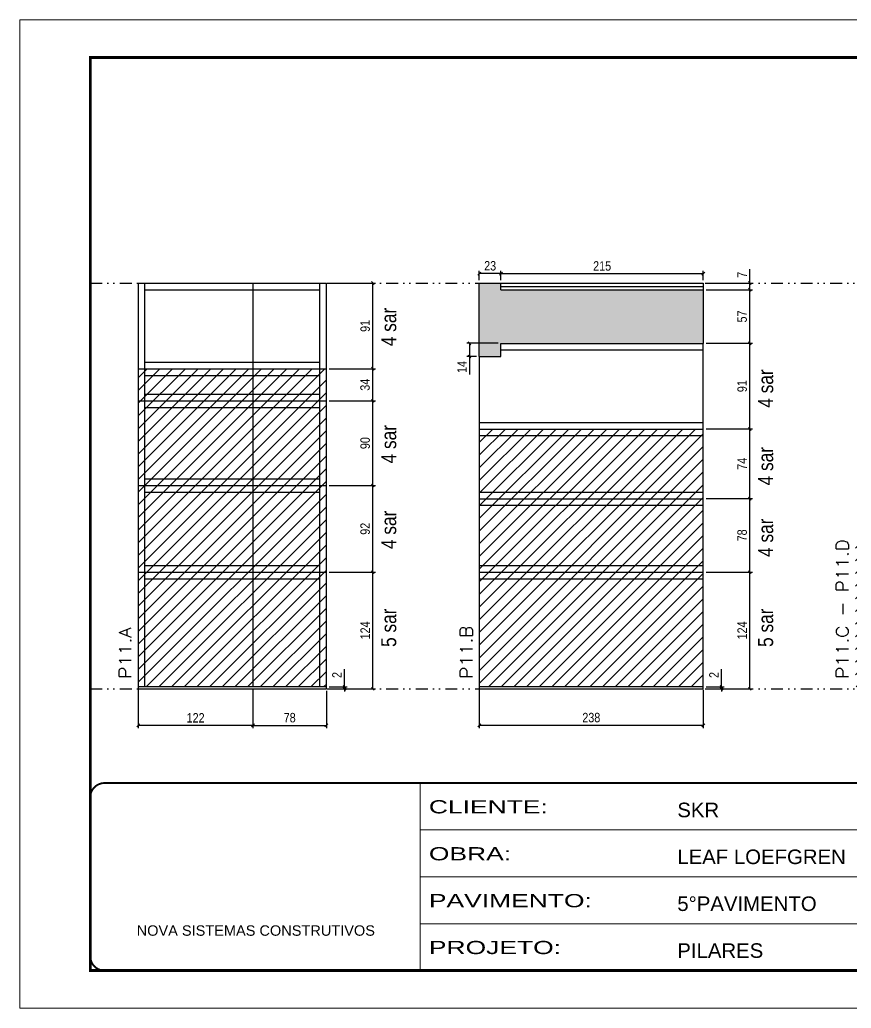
# Model space of a CAD drawing. Extents: x 14400 to 27878, y -21631 to 6985.
# Drawn here: x 19168 to 20052, y -6700 to -5650 of the extents above; entities that cross this region are included whole.
import ezdxf

# ---------------------------------------------------------------- set-up
doc = ezdxf.new("R2010")
doc.units = 0
for name, pattern in [('CONTINUO', [0]), ('DASHED', [0.75, 0.5, -0.25]), ('DIVIDE2', [0.625, 0.25, -0.125, 0, -0.125, 0, -0.125])]:
    doc.linetypes.add(name, pattern=pattern)
for name, color, linetype in [('COTA', 241, 'Continuous'), ('NOMENCLATURA', 7, 'Continuous'), ('Nível', 160, 'Continuous'), ('Painéis', 200, 'Continuous'), ('SARR_2.2x7', 40, 'Continuous')]:
    doc.layers.add(name, color=color, linetype=linetype)
for name, color, linetype, lineweight in [('Folhas', 255, 'Continuous', 9), ('Hachura', 251, 'Continuous', 9), ('SARRAFO DE PRESSAO', 251, 'DASHED', 9), ('Texto Seção', 7, 'Continuous', 15)]:
    doc.layers.add(name, color=color, linetype=linetype, lineweight=lineweight)
doc.styles.add('ARIAL', font='arial.ttf')
doc.styles.add('ARIAL_NARROW', font='ARIALN.TTF', dxfattribs={"height": 0.2})
doc.styles.add('COTA TECNICA', font='techl___.ttf', dxfattribs={"height": 10})
doc.styles.add('COTA TECNICA-50', font='techl___.ttf', dxfattribs={"height": 10})
doc.styles.add('REGUA-120', font='ROMANS.shx', dxfattribs={"height": 15})
doc.styles.add('Tecnologia', font='')
doc.styles.get('Tecnologia').set_extended_font_data('Forgotten Futurist')
doc.dimstyles.new('COTA PAINEL-50', dxfattribs={"dimtxt": 10, "dimasz": 3, "dimexe": 3, "dimexo": 3, "dimgap": 3, "dimtad": 1, "dimdec": 1, "dimzin": 12, "dimdsep": 46, "dimtxsty": 'COTA TECNICA-50', "dimblk1": 'OBLIQUE', "dimblk2": 'OBLIQUE', "dimsah": 1, "dimcen": 0.9, "dimclrd": 4, "dimclre": 4, "dimclrt": 240, "dimadec": 1, "dimazin": 3, "dimtfac": 1, "dimtdec": 1, "dimtmove": 0, "dimatfit": 3, "dimfxl": 1, "dimtolj": 1, "dimtzin": 12, "dimarcsym": 0})
doc.dimstyles.new('PAINEL', dxfattribs={"dimtxt": 10, "dimasz": 3, "dimexe": 3, "dimexo": 3, "dimgap": 3, "dimtad": 1, "dimdec": 1, "dimzin": 12, "dimdsep": 46, "dimtxsty": 'COTA TECNICA', "dimblk1": 'OBLIQUE', "dimblk2": 'OBLIQUE', "dimsah": 1, "dimcen": 0.9, "dimclrd": 4, "dimclre": 4, "dimclrt": 240, "dimadec": 1, "dimazin": 3, "dimtfac": 1, "dimtdec": 1, "dimtmove": 0, "dimatfit": 3, "dimfxl": 1, "dimtolj": 1, "dimtzin": 12, "dimarcsym": 0})

# ---------------------------------------------------------------- blocks, each defined once
blk = doc.blocks.new('9999999999')
at = {"color": 30, "linetype": 'CONTINUO'}
for p, q in [((98564.6, 34230.2), (98564.6, 34429.4)), ((98564.6, 34379.6), (99584, 34379.6)), ((98564.6, 34329.8), (99488, 34329.8)), ((98564.6, 34280), (99488, 34280))]:
    blk.add_line(p, q, dxfattribs=at)
at = {"color": 30, "linetype": 'CONTINUO', "const_width": 2}
blk.add_lwpolyline([(99584, 34230.2), (99584, 34414.4, 0.414214), (99569, 34429.4), (98229, 34429.4, 0.414214), (98214, 34414.4), (98214, 34245.2, 0.414214), (98229, 34230.2), (99584, 34230.2)], format="xyb", dxfattribs=at)
at = {"layer": 'Folhas'}
blk.add_lwpolyline([(98139, 34190.2), (99624, 34190.2), (99624, 35240.2), (98139, 35240.2)], close=True, dxfattribs=at)
at = {"layer": 'Folhas', "color": 30, "const_width": 3}
blk.add_lwpolyline([(98214, 34230.2), (99584, 34230.2), (99584, 35200.2), (98214, 35200.2)], close=True, dxfattribs=at)
at = {"color": 7, "linetype": 'Continuous', "ltscale": 5, "style": 'ARIAL'}
for s, height, p in [('SKR', 15.48, (98837.7, 34393.1)), ('LEAF LOEFGREN', 15.483, (98837.7, 34343.3)), ('5°PAVIMENTO', 15.483, (98837.7, 34293.5)), ('NOVA SISTEMAS CONSTRUTIVOS', 11.059, (98263.2, 34267.2)), ('PILARES', 15.48, (98837.7, 34243.7))]:
    blk.add_text(s, height=height, dxfattribs=at).set_placement(p)
at = {"layer": 'Folhas', "color": 7, "style": 'Tecnologia', "width": 1.5}
for s, p in [('CLIENTE:', (98573.7, 34397.2)), ('OBRA:', (98573.7, 34347.3)), ('PAVIMENTO:', (98573.7, 34297.5)), ('PROJETO:', (98573.7, 34247.7))]:
    blk.add_text(s, height=14, dxfattribs=at).set_placement(p)
blk = doc.blocks.new('_Oblique')
at = {"color": 0, "linetype": 'ByBlock', "lineweight": -2}
blk.add_line((-0.5, -0.5), (0.5, 0.5), dxfattribs=at)
blk = doc.blocks.new('*D1289')
at = {"layer": 'COTA', "color": 4, "lineweight": -2, "transparency": 16777216}
for p, q in [((19294.3, -6361.3), (19294.3, -6402.1)), ((19416.3, -6361.3), (19416.3, -6402.1)), ((19416.3, -6399.1), (19294.3, -6399.1))]:
    blk.add_line(p, q, dxfattribs=at)
at = {"layer": 'Defpoints', "color": 0, "transparency": 16777216}
for p in [(19294.3, -6358.3), (19416.3, -6358.3), (19294.3, -6399.1)]:
    blk.add_point(p, dxfattribs=at)
at = {"layer": 'COTA', "color": 4, "lineweight": -2, "transparency": 16777216, "xscale": 3, "yscale": 3, "zscale": 3, "rotation": 180}
blk.add_blockref('_Oblique', (19294.3, -6399.1), dxfattribs=at)
at = {"layer": 'COTA', "color": 4, "lineweight": -2, "transparency": 16777216, "xscale": 3, "yscale": 3, "zscale": 3}
blk.add_blockref('_Oblique', (19416.3, -6399.1), dxfattribs=at)
at = {"layer": 'COTA', "color": 240, "transparency": 16777216, "insert": (19355.3, -6391.1), "char_height": 10, "attachment_point": 5, "style": 'COTA TECNICA'}
blk.add_mtext('\\A1;122', dxfattribs=at)
blk = doc.blocks.new('*D1290')
at = {"layer": 'COTA', "color": 4, "lineweight": -2, "transparency": 16777216}
for p, q in [((19513.5, -6358.3), (19513.5, -6339.5)), ((19497.3, -6358.3), (19516.5, -6358.3)), ((19497.3, -6360.3), (19516.5, -6360.3)), ((19513.5, -6360.3), (19513.5, -6358.3)), ((19513.5, -6360.3), (19513.5, -6363.3))]:
    blk.add_line(p, q, dxfattribs=at)
at = {"layer": 'Defpoints', "color": 0, "transparency": 16777216}
for p in [(19494.3, -6358.3), (19494.3, -6360.3), (19513.5, -6360.3)]:
    blk.add_point(p, dxfattribs=at)
at = {"layer": 'COTA', "color": 4, "lineweight": -2, "transparency": 16777216, "xscale": 3, "yscale": 3, "zscale": 3}
for p, rotation in [((19513.5, -6358.3), 270), ((19513.5, -6360.3), 90)]:
    blk.add_blockref('_Oblique', p, dxfattribs=dict(at, rotation=rotation))
at = {"layer": 'COTA', "color": 240, "transparency": 16777216, "insert": (19505.5, -6345.6), "char_height": 10, "attachment_point": 5, "rotation": 90, "style": 'COTA TECNICA-50'}
blk.add_mtext('\\A1;2', dxfattribs=at)
blk = doc.blocks.new('*D1291')
at = {"layer": 'COTA', "color": 4, "lineweight": -2, "transparency": 16777216}
for p, q in [((19497.3, -6144.3), (19546.6, -6144.3)), ((19543.6, -6236.3), (19543.6, -6144.3)), ((19497.3, -6236.3), (19546.6, -6236.3))]:
    blk.add_line(p, q, dxfattribs=at)
at = {"layer": 'Defpoints', "color": 0, "transparency": 16777216}
for p in [(19494.3, -6144.3), (19543.6, -6144.3), (19494.3, -6236.3)]:
    blk.add_point(p, dxfattribs=at)
at = {"layer": 'COTA', "color": 4, "lineweight": -2, "transparency": 16777216, "xscale": 3, "yscale": 3, "zscale": 3}
for p, rotation in [((19543.6, -6144.3), 90), ((19543.6, -6236.3), 270)]:
    blk.add_blockref('_Oblique', p, dxfattribs=dict(at, rotation=rotation))
at = {"layer": 'COTA', "color": 240, "transparency": 16777216, "insert": (19535.5, -6190.3), "char_height": 10, "attachment_point": 5, "rotation": 90, "style": 'COTA TECNICA-50'}
blk.add_mtext('\\A1;92', dxfattribs=at)
blk = doc.blocks.new('*D1292')
at = {"layer": 'COTA', "color": 4, "linetype": 'ByBlock', "lineweight": -2, "transparency": 16777216}
for p, q in [((19497.3, -6236.3), (19546.6, -6236.3)), ((19543.6, -6360.3), (19543.6, -6236.3)), ((19497.3, -6360.3), (19546.6, -6360.3))]:
    blk.add_line(p, q, dxfattribs=at)
at = {"layer": 'Defpoints', "color": 0, "linetype": 'ByBlock', "transparency": 16777216}
for p in [(19494.3, -6236.3), (19543.6, -6236.3), (19494.3, -6360.3)]:
    blk.add_point(p, dxfattribs=at)
at = {"layer": 'COTA', "color": 4, "linetype": 'ByBlock', "lineweight": -2, "transparency": 16777216, "xscale": 3, "yscale": 3, "zscale": 3}
for p, rotation in [((19543.6, -6236.3), 90), ((19543.6, -6360.3), 270)]:
    blk.add_blockref('_Oblique', p, dxfattribs=dict(at, rotation=rotation))
at = {"layer": 'COTA', "color": 240, "linetype": 'ByBlock', "transparency": 16777216, "insert": (19535.5, -6298.3), "char_height": 10, "attachment_point": 5, "rotation": 90, "style": 'COTA TECNICA'}
blk.add_mtext('\\A1;124', dxfattribs=at)
blk = doc.blocks.new('*D1293')
at = {"layer": 'COTA', "color": 4, "lineweight": -2, "transparency": 16777216}
for p, q in [((19656.8, -6361.3), (19656.8, -6402.1)), ((19894.8, -6361.3), (19894.8, -6402.1)), ((19894.8, -6399.1), (19656.8, -6399.1))]:
    blk.add_line(p, q, dxfattribs=at)
at = {"layer": 'Defpoints', "color": 0, "transparency": 16777216}
for p in [(19656.8, -6358.3), (19894.8, -6358.3), (19656.8, -6399.1)]:
    blk.add_point(p, dxfattribs=at)
at = {"layer": 'COTA', "color": 4, "lineweight": -2, "transparency": 16777216, "xscale": 3, "yscale": 3, "zscale": 3, "rotation": 180}
blk.add_blockref('_Oblique', (19656.8, -6399.1), dxfattribs=at)
at = {"layer": 'COTA', "color": 4, "lineweight": -2, "transparency": 16777216, "xscale": 3, "yscale": 3, "zscale": 3}
blk.add_blockref('_Oblique', (19894.8, -6399.1), dxfattribs=at)
at = {"layer": 'COTA', "color": 240, "transparency": 16777216, "insert": (19775.8, -6390.9), "char_height": 10, "attachment_point": 5, "style": 'COTA TECNICA'}
blk.add_mtext('\\A1;238', dxfattribs=at)
blk = doc.blocks.new('*D1294')
at = {"layer": 'COTA', "color": 4, "lineweight": -2, "transparency": 16777216}
for p, q in [((19914.1, -6358.3), (19914.1, -6339.5)), ((19897.8, -6358.3), (19917.1, -6358.3)), ((19897.8, -6360.3), (19917.1, -6360.3)), ((19914.1, -6360.3), (19914.1, -6358.3)), ((19914.1, -6360.3), (19914.1, -6363.3))]:
    blk.add_line(p, q, dxfattribs=at)
at = {"layer": 'Defpoints', "color": 0, "transparency": 16777216}
for p in [(19894.8, -6358.3), (19894.8, -6360.3), (19914.1, -6360.3)]:
    blk.add_point(p, dxfattribs=at)
at = {"layer": 'COTA', "color": 4, "lineweight": -2, "transparency": 16777216, "xscale": 3, "yscale": 3, "zscale": 3}
for p, rotation in [((19914.1, -6358.3), 270), ((19914.1, -6360.3), 90)]:
    blk.add_blockref('_Oblique', p, dxfattribs=dict(at, rotation=rotation))
at = {"layer": 'COTA', "color": 240, "transparency": 16777216, "insert": (19906.1, -6345.6), "char_height": 10, "attachment_point": 5, "rotation": 90, "style": 'COTA TECNICA-50'}
blk.add_mtext('\\A1;2', dxfattribs=at)
blk = doc.blocks.new('*D1295')
at = {"layer": 'COTA', "color": 4, "linetype": 'ByBlock', "lineweight": -2, "transparency": 16777216}
for p, q in [((19897.8, -6236.3), (19947.2, -6236.3)), ((19944.2, -6360.3), (19944.2, -6236.3)), ((19897.8, -6360.3), (19947.2, -6360.3))]:
    blk.add_line(p, q, dxfattribs=at)
at = {"layer": 'Defpoints', "color": 0, "linetype": 'ByBlock', "transparency": 16777216}
for p in [(19894.8, -6236.3), (19944.2, -6236.3), (19894.8, -6360.3)]:
    blk.add_point(p, dxfattribs=at)
at = {"layer": 'COTA', "color": 4, "linetype": 'ByBlock', "lineweight": -2, "transparency": 16777216, "xscale": 3, "yscale": 3, "zscale": 3}
for p, rotation in [((19944.2, -6236.3), 90), ((19944.2, -6360.3), 270)]:
    blk.add_blockref('_Oblique', p, dxfattribs=dict(at, rotation=rotation))
at = {"layer": 'COTA', "color": 240, "linetype": 'ByBlock', "transparency": 16777216, "insert": (19936.1, -6298.3), "char_height": 10, "attachment_point": 5, "rotation": 90, "style": 'COTA TECNICA'}
blk.add_mtext('\\A1;124', dxfattribs=at)
blk = doc.blocks.new('*D1300')
at = {"layer": 'COTA', "color": 4, "lineweight": -2, "transparency": 16777216}
for p, q in [((19416.3, -6361.3), (19416.3, -6402.1)), ((19494.3, -6362.3), (19494.3, -6402.1)), ((19416.3, -6399.1), (19494.3, -6399.1))]:
    blk.add_line(p, q, dxfattribs=at)
at = {"layer": 'Defpoints', "color": 0, "transparency": 16777216}
for p in [(19416.3, -6358.3), (19494.3, -6359.3), (19494.3, -6399.1)]:
    blk.add_point(p, dxfattribs=at)
at = {"layer": 'COTA', "color": 4, "lineweight": -2, "transparency": 16777216, "xscale": 3, "yscale": 3, "zscale": 3, "rotation": 180}
blk.add_blockref('_Oblique', (19416.3, -6399.1), dxfattribs=at)
at = {"layer": 'COTA', "color": 4, "lineweight": -2, "transparency": 16777216, "xscale": 3, "yscale": 3, "zscale": 3}
blk.add_blockref('_Oblique', (19494.3, -6399.1), dxfattribs=at)
at = {"layer": 'COTA', "color": 240, "transparency": 16777216, "insert": (19455.3, -6391), "char_height": 10, "attachment_point": 5, "style": 'COTA TECNICA'}
blk.add_mtext('\\A1;78', dxfattribs=at)
blk = doc.blocks.new('*D1331')
at = {"layer": 'COTA', "color": 4, "lineweight": -2, "transparency": 16777216}
for p, q in [((19497.3, -6054.3), (19546.6, -6054.3)), ((19543.6, -6144.3), (19543.6, -6054.3)), ((19497.3, -6144.3), (19546.6, -6144.3))]:
    blk.add_line(p, q, dxfattribs=at)
at = {"layer": 'Defpoints', "color": 0, "transparency": 16777216}
for p in [(19494.3, -6054.3), (19543.6, -6054.3), (19494.3, -6144.3)]:
    blk.add_point(p, dxfattribs=at)
at = {"layer": 'COTA', "color": 4, "lineweight": -2, "transparency": 16777216, "xscale": 3, "yscale": 3, "zscale": 3}
for p, rotation in [((19543.6, -6054.3), 90), ((19543.6, -6144.3), 270)]:
    blk.add_blockref('_Oblique', p, dxfattribs=dict(at, rotation=rotation))
at = {"layer": 'COTA', "color": 240, "transparency": 16777216, "insert": (19535.5, -6099.3), "char_height": 10, "attachment_point": 5, "rotation": 90, "style": 'COTA TECNICA'}
blk.add_mtext('\\A1;90', dxfattribs=at)
blk = doc.blocks.new('*D1835')
at = {"layer": 'COTA', "color": 4, "lineweight": -2, "transparency": 16777216}
for p, q in [((19497.3, -5929.3), (19546.6, -5929.3)), ((19543.6, -6020.3), (19543.6, -5929.3)), ((19497.3, -6020.3), (19546.6, -6020.3))]:
    blk.add_line(p, q, dxfattribs=at)
at = {"layer": 'Defpoints', "color": 0, "transparency": 16777216}
for p in [(19494.3, -5929.3), (19543.6, -5929.3), (19494.3, -6020.3)]:
    blk.add_point(p, dxfattribs=at)
at = {"layer": 'COTA', "color": 4, "lineweight": -2, "transparency": 16777216, "xscale": 3, "yscale": 3, "zscale": 3}
for p, rotation in [((19543.6, -5929.3), 90), ((19543.6, -6020.3), 270)]:
    blk.add_blockref('_Oblique', p, dxfattribs=dict(at, rotation=rotation))
at = {"layer": 'COTA', "color": 240, "transparency": 16777216, "insert": (19535.5, -5974.8), "char_height": 10, "attachment_point": 5, "rotation": 90, "style": 'COTA TECNICA'}
blk.add_mtext('\\A1;91', dxfattribs=at)
blk = doc.blocks.new('*D1836')
at = {"layer": 'COTA', "color": 4, "lineweight": -2, "transparency": 16777216}
for p, q in [((19897.8, -6158.3), (19947.2, -6158.3)), ((19944.2, -6236.3), (19944.2, -6158.3)), ((19897.8, -6236.3), (19947.2, -6236.3))]:
    blk.add_line(p, q, dxfattribs=at)
at = {"layer": 'Defpoints', "color": 0, "transparency": 16777216}
for p in [(19894.8, -6158.3), (19944.2, -6158.3), (19894.8, -6236.3)]:
    blk.add_point(p, dxfattribs=at)
at = {"layer": 'COTA', "color": 4, "lineweight": -2, "transparency": 16777216, "xscale": 3, "yscale": 3, "zscale": 3}
for p, rotation in [((19944.2, -6158.3), 90), ((19944.2, -6236.3), 270)]:
    blk.add_blockref('_Oblique', p, dxfattribs=dict(at, rotation=rotation))
at = {"layer": 'COTA', "color": 240, "transparency": 16777216, "insert": (19936.1, -6197.3), "char_height": 10, "attachment_point": 5, "rotation": 90, "style": 'COTA TECNICA'}
blk.add_mtext('\\A1;78', dxfattribs=at)
blk = doc.blocks.new('*D1837')
at = {"layer": 'COTA', "color": 4, "lineweight": -2, "transparency": 16777216}
for p, q in [((19897.8, -6084.3), (19947.2, -6084.3)), ((19944.2, -6158.3), (19944.2, -6084.3)), ((19897.8, -6158.3), (19947.2, -6158.3))]:
    blk.add_line(p, q, dxfattribs=at)
at = {"layer": 'Defpoints', "color": 0, "transparency": 16777216}
for p in [(19894.8, -6084.3), (19944.2, -6084.3), (19894.8, -6158.3)]:
    blk.add_point(p, dxfattribs=at)
at = {"layer": 'COTA', "color": 4, "lineweight": -2, "transparency": 16777216, "xscale": 3, "yscale": 3, "zscale": 3}
for p, rotation in [((19944.2, -6084.3), 90), ((19944.2, -6158.3), 270)]:
    blk.add_blockref('_Oblique', p, dxfattribs=dict(at, rotation=rotation))
at = {"layer": 'COTA', "color": 240, "transparency": 16777216, "insert": (19936.1, -6121.3), "char_height": 10, "attachment_point": 5, "rotation": 90, "style": 'COTA TECNICA'}
blk.add_mtext('\\A1;74', dxfattribs=at)
blk = doc.blocks.new('*D4143')
at = {"layer": 'COTA', "color": 4, "lineweight": -2, "transparency": 16777216}
for p, q in [((19497.3, -6020.3), (19546.6, -6020.3)), ((19543.6, -6054.3), (19543.6, -6020.3)), ((19497.3, -6054.3), (19546.6, -6054.3))]:
    blk.add_line(p, q, dxfattribs=at)
at = {"layer": 'Defpoints', "color": 0, "transparency": 16777216}
for p in [(19494.3, -6020.3), (19543.6, -6020.3), (19494.3, -6054.3)]:
    blk.add_point(p, dxfattribs=at)
at = {"layer": 'COTA', "color": 4, "lineweight": -2, "transparency": 16777216, "xscale": 3, "yscale": 3, "zscale": 3}
for p, rotation in [((19543.6, -6020.3), 90), ((19543.6, -6054.3), 270)]:
    blk.add_blockref('_Oblique', p, dxfattribs=dict(at, rotation=rotation))
at = {"layer": 'COTA', "color": 240, "transparency": 16777216, "insert": (19535.4, -6037.3), "char_height": 10, "attachment_point": 5, "rotation": 90, "style": 'COTA TECNICA'}
blk.add_mtext('\\A1;34', dxfattribs=at)
blk = doc.blocks.new('*D4144')
at = {"layer": 'COTA', "color": 4, "lineweight": -2, "transparency": 16777216}
for p, q in [((19897.8, -5993.3), (19947.2, -5993.3)), ((19944.2, -6084.3), (19944.2, -5993.3)), ((19897.8, -6084.3), (19947.2, -6084.3))]:
    blk.add_line(p, q, dxfattribs=at)
at = {"layer": 'Defpoints', "color": 0, "transparency": 16777216}
for p in [(19894.8, -5993.3), (19944.2, -5993.3), (19894.8, -6084.3)]:
    blk.add_point(p, dxfattribs=at)
at = {"layer": 'COTA', "color": 4, "lineweight": -2, "transparency": 16777216, "xscale": 3, "yscale": 3, "zscale": 3}
for p, rotation in [((19944.2, -5993.3), 90), ((19944.2, -6084.3), 270)]:
    blk.add_blockref('_Oblique', p, dxfattribs=dict(at, rotation=rotation))
at = {"layer": 'COTA', "color": 240, "transparency": 16777216, "insert": (19936.1, -6038.8), "char_height": 10, "attachment_point": 5, "rotation": 90, "style": 'COTA TECNICA'}
blk.add_mtext('\\A1;91', dxfattribs=at)
blk = doc.blocks.new('*D4145')
at = {"layer": 'COTA', "color": 4, "lineweight": -2, "transparency": 16777216}
for p, q in [((19897.8, -5936.3), (19947.2, -5936.3)), ((19944.2, -5993.3), (19944.2, -5936.3)), ((19897.8, -5993.3), (19947.2, -5993.3))]:
    blk.add_line(p, q, dxfattribs=at)
at = {"layer": 'Defpoints', "color": 0, "transparency": 16777216}
for p in [(19894.8, -5936.3), (19944.2, -5936.3), (19894.8, -5993.3)]:
    blk.add_point(p, dxfattribs=at)
at = {"layer": 'COTA', "color": 4, "lineweight": -2, "transparency": 16777216, "xscale": 3, "yscale": 3, "zscale": 3}
for p, rotation in [((19944.2, -5936.3), 90), ((19944.2, -5993.3), 270)]:
    blk.add_blockref('_Oblique', p, dxfattribs=dict(at, rotation=rotation))
at = {"layer": 'COTA', "color": 240, "transparency": 16777216, "insert": (19936.1, -5964.8), "char_height": 10, "attachment_point": 5, "rotation": 90, "style": 'COTA TECNICA'}
blk.add_mtext('\\A1;57', dxfattribs=at)
blk = doc.blocks.new('*D4146')
at = {"layer": 'COTA', "color": 4, "lineweight": -2, "transparency": 16777216}
for p, q in [((19944.2, -5929.3), (19944.2, -5914.6)), ((19897.8, -5929.3), (19947.2, -5929.3)), ((19944.2, -5936.3), (19944.2, -5929.3)), ((19897.8, -5936.3), (19947.2, -5936.3))]:
    blk.add_line(p, q, dxfattribs=at)
at = {"layer": 'Defpoints', "color": 0, "transparency": 16777216}
for p in [(19894.8, -5929.3), (19944.2, -5929.3), (19894.8, -5936.3)]:
    blk.add_point(p, dxfattribs=at)
at = {"layer": 'COTA', "color": 4, "lineweight": -2, "transparency": 16777216, "xscale": 3, "yscale": 3, "zscale": 3}
for p, rotation in [((19944.2, -5929.3), 90), ((19944.2, -5936.3), 270)]:
    blk.add_blockref('_Oblique', p, dxfattribs=dict(at, rotation=rotation))
at = {"layer": 'COTA', "color": 240, "transparency": 16777216, "insert": (19936.1, -5920.5), "char_height": 10, "attachment_point": 5, "rotation": 90, "style": 'COTA TECNICA'}
blk.add_mtext('\\A1;7', dxfattribs=at)
blk = doc.blocks.new('*D4147')
at = {"layer": 'COTA', "color": 4, "lineweight": -2, "transparency": 16777216}
for p, q in [((19656.8, -5926.3), (19656.8, -5916.3)), ((19679.8, -5919.3), (19656.8, -5919.3)), ((19679.8, -5926.3), (19679.8, -5916.3))]:
    blk.add_line(p, q, dxfattribs=at)
at = {"layer": 'Defpoints', "color": 0, "transparency": 16777216}
for p in [(19656.8, -5919.3), (19656.8, -5929.3), (19679.8, -5929.3)]:
    blk.add_point(p, dxfattribs=at)
at = {"layer": 'COTA', "color": 4, "lineweight": -2, "transparency": 16777216, "xscale": 3, "yscale": 3, "zscale": 3, "rotation": 180}
blk.add_blockref('_Oblique', (19656.8, -5919.3), dxfattribs=at)
at = {"layer": 'COTA', "color": 4, "lineweight": -2, "transparency": 16777216, "xscale": 3, "yscale": 3, "zscale": 3}
blk.add_blockref('_Oblique', (19679.8, -5919.3), dxfattribs=at)
at = {"layer": 'COTA', "color": 240, "transparency": 16777216, "insert": (19668.3, -5911), "char_height": 10, "attachment_point": 5, "style": 'COTA TECNICA'}
blk.add_mtext('\\A1;23', dxfattribs=at)
blk = doc.blocks.new('*D4148')
at = {"layer": 'COTA', "color": 4, "lineweight": -2, "transparency": 16777216}
for p, q in [((19679.8, -5926.3), (19679.8, -5916.3)), ((19679.8, -5919.3), (19894.8, -5919.3)), ((19894.8, -5926.3), (19894.8, -5916.3))]:
    blk.add_line(p, q, dxfattribs=at)
at = {"layer": 'Defpoints', "color": 0, "transparency": 16777216}
for p in [(19894.8, -5919.3), (19679.8, -5929.3), (19894.8, -5929.3)]:
    blk.add_point(p, dxfattribs=at)
at = {"layer": 'COTA', "color": 4, "lineweight": -2, "transparency": 16777216, "xscale": 3, "yscale": 3, "zscale": 3, "rotation": 180}
blk.add_blockref('_Oblique', (19679.8, -5919.3), dxfattribs=at)
at = {"layer": 'COTA', "color": 4, "lineweight": -2, "transparency": 16777216, "xscale": 3, "yscale": 3, "zscale": 3}
blk.add_blockref('_Oblique', (19894.8, -5919.3), dxfattribs=at)
at = {"layer": 'COTA', "color": 240, "transparency": 16777216, "insert": (19787.3, -5911.2), "char_height": 10, "attachment_point": 5, "style": 'COTA TECNICA'}
blk.add_mtext('\\A1;215', dxfattribs=at)
blk = doc.blocks.new('*D4149')
at = {"layer": 'COTA', "color": 4, "lineweight": -2, "transparency": 16777216}
for p, q in [((19676.8, -5993.3), (19643.4, -5993.3)), ((19646.4, -5993.3), (19646.4, -6007.3)), ((19653.8, -6007.3), (19643.4, -6007.3)), ((19646.4, -6007.3), (19646.4, -6026.4))]:
    blk.add_line(p, q, dxfattribs=at)
at = {"layer": 'Defpoints', "color": 0, "transparency": 16777216}
for p in [(19679.8, -5993.3), (19646.4, -6007.3), (19656.8, -6007.3)]:
    blk.add_point(p, dxfattribs=at)
at = {"layer": 'COTA', "color": 4, "lineweight": -2, "transparency": 16777216, "xscale": 3, "yscale": 3, "zscale": 3}
for p, rotation in [((19646.4, -5993.3), 90), ((19646.4, -6007.3), 270)]:
    blk.add_blockref('_Oblique', p, dxfattribs=dict(at, rotation=rotation))
at = {"layer": 'COTA', "color": 240, "transparency": 16777216, "insert": (19638.3, -6018.4), "char_height": 10, "attachment_point": 5, "rotation": 90, "style": 'COTA TECNICA'}
blk.add_mtext('\\A1;14', dxfattribs=at)

msp = doc.modelspace()

# ---------------------------------------------------------------- hatches: boundary and pattern name
at = {"layer": 'COTA'}
h = msp.add_hatch(dxfattribs=at)
h.set_pattern_fill('AR-CONC', color=256, scale=0.03)
h.paths.add_polyline_path([(19894.8, -5936.32), (19679.8, -5936.32), (19679.8, -5929.32), (19656.8, -5929.32), (19656.8, -6007.32), (19679.8, -6007.32), (19679.8, -5993.32), (19894.8, -5993.32)])
at = {"layer": 'Hachura', "linetype": 'ByBlock'}
h = msp.add_hatch(dxfattribs=at)
h.set_pattern_fill('ANSI31', color=256, scale=3)
h.paths.add_polyline_path([(19416.25, -6020.32), (19294.25, -6020.32), (19294.25, -6054.32), (19416.25, -6054.32)])
h.paths.add_polyline_path([(19494.25, -6020.32), (19416.25, -6020.32), (19416.25, -6054.32), (19494.25, -6054.32)])
h.paths.add_polyline_path([(19494.25, -6054.32), (19416.25, -6054.32), (19416.25, -6144.32), (19494.25, -6144.32)])
h.paths.add_polyline_path([(19416.25, -6054.32), (19294.25, -6054.32), (19294.25, -6144.32), (19416.25, -6144.32)])
h.paths.add_polyline_path([(19416.25, -6144.32), (19294.25, -6144.32), (19294.25, -6236.32), (19416.25, -6236.32)])
h.paths.add_polyline_path([(19494.25, -6144.32), (19416.25, -6144.32), (19416.25, -6236.32), (19494.25, -6236.32)])
h.paths.add_polyline_path([(19494.25, -6236.32), (19416.25, -6236.32), (19416.25, -6358.32), (19494.25, -6358.32)])
h.paths.add_polyline_path([(19416.25, -6236.32), (19294.25, -6236.32), (19294.25, -6358.32), (19416.25, -6358.32)])
h.paths.add_polyline_path([(19894.8, -6084.32), (19656.8, -6084.32), (19656.8, -6158.32), (19894.8, -6158.32)])
h.paths.add_polyline_path([(19894.8, -6158.32), (19656.8, -6158.32), (19656.8, -6236.32), (19894.8, -6236.32)])
h.paths.add_polyline_path([(19894.8, -6236.32), (19656.8, -6236.32), (19656.8, -6358.32), (19894.8, -6358.32)])
h.paths.add_polyline_path([(20075.38, -6208.34), (20056.38, -6208.34), (20056.38, -6358.32), (20075.38, -6358.32)])
h.paths.add_polyline_path([(20332.19, -6236.32), (20210.19, -6236.32), (20210.19, -6358.32), (20332.19, -6358.32)])
h.paths.add_polyline_path([(20470.19, -6236.32), (20332.19, -6236.32), (20332.19, -6358.32), (20470.19, -6358.32)])
h.paths.add_polyline_path([(20470.19, -6168.32), (20332.19, -6168.32), (20332.19, -6236.32), (20470.19, -6236.32)])
h.paths.add_polyline_path([(20332.19, -6168.32), (20210.19, -6168.32), (20210.19, -6236.32), (20332.19, -6236.32)])
h.paths.add_polyline_path([(20332.19, -6084.32), (20210.19, -6084.32), (20210.19, -6168.32), (20332.19, -6168.32)])
h.paths.add_polyline_path([(20470.19, -6084.32), (20332.19, -6084.32), (20332.19, -6168.32), (20470.19, -6168.32)])

# ---------------------------------------------------------------- linework, layer by layer
at = {"layer": 'COTA'}
for p, q in [((19656.8, -6007.32), (19656.8, -5929.32)), ((19656.8, -5929.32), (19679.8, -5929.32)), ((19894.8, -5936.32), (19894.8, -5993.32))]:
    msp.add_line(p, q, dxfattribs=at)
at = {"layer": 'Nível', "color": 4, "linetype": 'DIVIDE2', "ltscale": 50}
for p, q in [((19243.47, -5929.32), (20613.47, -5929.32)), ((19243.47, -6360.32), (20613.47, -6360.32))]:
    msp.add_line(p, q, dxfattribs=at)
at = {"layer": 'Painéis'}
for p, q in [((19294.25, -5929.32), (19294.25, -6358.32)), ((19294.25, -5929.32), (19494.25, -5929.32)), ((19416.25, -5929.32), (19416.25, -6358.32)), ((19494.25, -6358.32), (19494.25, -5929.32)), ((19679.8, -5929.32), (19894.8, -5929.32)), ((19679.8, -5936.32), (19679.8, -5929.32)), ((19894.8, -5929.32), (19894.8, -5936.32)), ((19679.8, -5936.32), (19894.8, -5936.32)), ((19679.8, -5993.32), (19894.8, -5993.32)), ((19679.8, -6007.32), (19679.8, -5993.32)), ((19894.8, -6358.32), (19894.8, -5993.32)), ((19656.8, -6007.32), (19656.8, -6358.32)), ((19656.8, -6007.32), (19679.8, -6007.32)), ((19294.25, -6020.32), (19494.25, -6020.32)), ((19294.25, -6054.32), (19494.25, -6054.32)), ((19656.8, -6084.32), (19894.8, -6084.32)), ((19294.25, -6144.32), (19494.25, -6144.32)), ((19656.8, -6158.32), (19894.8, -6158.32)), ((19294.25, -6236.32), (19494.25, -6236.32)), ((19656.8, -6236.32), (19894.8, -6236.32))]:
    msp.add_line(p, q, dxfattribs=at)
for points in [[(19494.25, -6358.32), (19294.25, -6358.32), (19294.25, -6360.32), (19494.25, -6360.32)], [(19894.8, -6358.32), (19656.8, -6358.32), (19656.8, -6360.32), (19894.8, -6360.32)]]:
    msp.add_lwpolyline(points, close=True, dxfattribs=at)
at = {"layer": 'SARR_2.2x7'}
for p, q in [((19301.25, -6020.32), (19301.25, -5929.32)), ((19487.25, -6020.32), (19487.25, -5929.32)), ((19301.25, -5936.32), (19416.25, -5936.32)), ((19416.25, -5936.32), (19487.25, -5936.32)), ((19679.8, -5932.82), (19894.8, -5932.82)), ((19679.8, -6000.32), (19894.8, -6000.32)), ((19301.25, -6013.32), (19416.25, -6013.32)), ((19416.25, -6013.32), (19487.25, -6013.32)), ((19301.25, -6054.32), (19301.25, -6020.32)), ((19487.25, -6054.32), (19487.25, -6020.32)), ((19301.25, -6027.32), (19416.25, -6027.32)), ((19416.25, -6027.32), (19487.25, -6027.32)), ((19301.25, -6047.32), (19416.25, -6047.32)), ((19416.25, -6047.32), (19487.25, -6047.32)), ((19301.25, -6236.32), (19301.25, -6054.32)), ((19487.25, -6236.32), (19487.25, -6054.32)), ((19301.25, -6061.32), (19416.25, -6061.32)), ((19416.25, -6061.32), (19487.25, -6061.32)), ((19656.8, -6077.32), (19894.8, -6077.32)), ((19656.8, -6091.32), (19894.8, -6091.32)), ((19301.25, -6137.32), (19416.25, -6137.32)), ((19416.25, -6137.32), (19487.25, -6137.32)), ((19301.25, -6151.32), (19416.25, -6151.32)), ((19416.25, -6151.32), (19487.25, -6151.32)), ((19656.8, -6151.32), (19894.8, -6151.32)), ((19656.8, -6165.32), (19894.8, -6165.32)), ((19301.25, -6229.32), (19416.25, -6229.32)), ((19301.25, -6358.32), (19301.25, -6236.32)), ((19416.25, -6229.32), (19487.25, -6229.32)), ((19487.25, -6358.32), (19487.25, -6236.32)), ((19656.8, -6229.32), (19894.8, -6229.32)), ((19301.25, -6243.32), (19416.25, -6243.32)), ((19416.25, -6243.32), (19487.25, -6243.32)), ((19656.8, -6243.32), (19894.8, -6243.32))]:
    msp.add_line(p, q, dxfattribs=at)

# ---------------------------------------------------------------- block references
at = {"layer": 'SARRAFO DE PRESSAO', "color": 6, "linetype": 'ByBlock'}
msp.add_blockref('9999999999', (-78970.51, -40889.8), dxfattribs=at)

# ---------------------------------------------------------------- texts
at = {"layer": 'NOMENCLATURA', "style": 'ARIAL_NARROW'}
for s, p in [('4 sar', (19568.5, -5996.35)), ('4 sar', (19969.04, -6061.7)), ('4 sar', (19568.5, -6120.85)), ('4 sar', (19969.04, -6144.2)), ('4 sar', (19568.5, -6211.85)), ('4 sar', (19969.04, -6220.2)), ('5 sar', (19568.5, -6315.8)), ('5 sar', (19969.04, -6315.8))]:
    msp.add_text(s, height=16, rotation=90, dxfattribs=at).set_placement(p)
at = {"layer": 'Texto Seção', "style": 'REGUA-120', "width": 1.1}
for s, p in [('P11.C - P11.D', (20049.13, -6349.55)), ('P11.A', (19287, -6349.55)), ('P11.B', (19649.55, -6349.55))]:
    msp.add_text(s, height=13, rotation=90, dxfattribs=at).set_placement(p)

# ---------------------------------------------------------------- dimensions: what is measured, and where the dimension line sits
at = {"layer": 'COTA'}
for base, p1, p2, picture, middle in [((19656.8, -5919.27), (19679.8, -5929.32), (19656.8, -5929.32), '*D4147', (19668.3, -5911.05)), ((19894.8, -5919.27), (19679.8, -5929.32), (19894.8, -5929.32), '*D4148', (19787.3, -5911.16)), ((19494.25, -6399.14), (19416.25, -6358.32), (19494.25, -6359.32), '*D1300', (19455.25, -6391.04))]:
    dim = msp.add_linear_dim(base=base, p1=p1, p2=p2, dimstyle='PAINEL', dxfattribs=at)
    dim.commit()
    dim.dimension.update_dxf_attribs({"geometry": picture, "text_midpoint": middle})
for base, p1, p2, dimstyle, picture, middle in [((19944.17, -5929.32), (19894.8, -5936.32), (19894.8, -5929.32), 'PAINEL', '*D4146', (19936.09, -5920.45)), ((19543.62, -5929.32), (19494.25, -6020.32), (19494.25, -5929.32), 'PAINEL', '*D1835', (19535.53, -5974.82)), ((19944.17, -5936.32), (19894.8, -5993.32), (19894.8, -5936.32), 'PAINEL', '*D4145', (19936.06, -5964.82)), ((19646.36, -6007.32), (19679.8, -5993.32), (19656.8, -6007.32), 'PAINEL', '*D4149', (19638.29, -6018.37)), ((19944.17, -5993.32), (19894.8, -6084.32), (19894.8, -5993.32), 'PAINEL', '*D4144', (19936.08, -6038.82)), ((19543.62, -6020.32), (19494.25, -6054.32), (19494.25, -6020.32), 'PAINEL', '*D4143', (19535.4, -6037.32)), ((19543.62, -6054.32), (19494.25, -6144.32), (19494.25, -6054.32), 'PAINEL', '*D1331', (19535.49, -6099.32)), ((19543.62, -6144.32), (19494.25, -6236.32), (19494.25, -6144.32), 'COTA PAINEL-50', '*D1291', (19535.53, -6190.32)), ((19944.17, -6158.32), (19894.8, -6236.32), (19894.8, -6158.32), 'PAINEL', '*D1836', (19936.07, -6197.32))]:
    dim = msp.add_linear_dim(base=base, p1=p1, p2=p2, angle=90, dimstyle=dimstyle, dxfattribs=at)
    dim.commit()
    dim.dimension.update_dxf_attribs({"geometry": picture, "text_midpoint": middle})
for base, p1, p2, angle, override, picture, middle in [((19944.17, -6084.32), (19894.8, -6158.32), (19894.8, -6084.32), 90, {"dimtmove": 1}, '*D1837', (19936.09, -6121.32)), ((19294.25, -6399.14), (19416.25, -6358.32), (19294.25, -6358.32), 180, {"dimarcsym": 2}, '*D1289', (19355.25, -6391.08)), ((19656.8, -6399.14), (19894.8, -6358.32), (19656.8, -6358.32), 180, {"dimarcsym": 2}, '*D1293', (19775.8, -6390.9))]:
    dim = msp.add_linear_dim(base=base, p1=p1, p2=p2, angle=angle, dimstyle='PAINEL', override=override, dxfattribs=at)
    dim.commit()
    dim.dimension.update_dxf_attribs({"geometry": picture, "text_midpoint": middle})
at = {"layer": 'COTA', "linetype": 'ByBlock'}
for p1, p2, picture, middle in [((19494.25, -6360.32), (19494.25, -6236.32), '*D1292', (19535.55, -6298.32)), ((19894.8, -6360.32), (19894.8, -6236.32), '*D1295', (19936.09, -6298.32))]:
    dim = msp.add_aligned_dim(p1=p1, p2=p2, distance=-49.37, dimstyle='PAINEL', dxfattribs=at)
    dim.commit()
    dim.dimension.update_dxf_attribs({"geometry": picture, "text_midpoint": middle})
at = {"layer": 'COTA'}
for base, p1, p2, picture, middle in [((19513.51, -6360.32), (19494.25, -6358.32), (19494.25, -6360.32), '*D1290', (19513.51, -6345.57)), ((19914.06, -6360.32), (19894.8, -6358.32), (19894.8, -6360.32), '*D1294', (19914.06, -6345.57))]:
    dim = msp.add_linear_dim(base=base, p1=p1, p2=p2, angle=90, dimstyle='COTA PAINEL-50', dxfattribs=at)
    dim.commit()
    dim.dimension.update_dxf_attribs({"geometry": picture, "text_midpoint": middle, "dimtype": 160})

doc.saveas('drawing.dxf')
